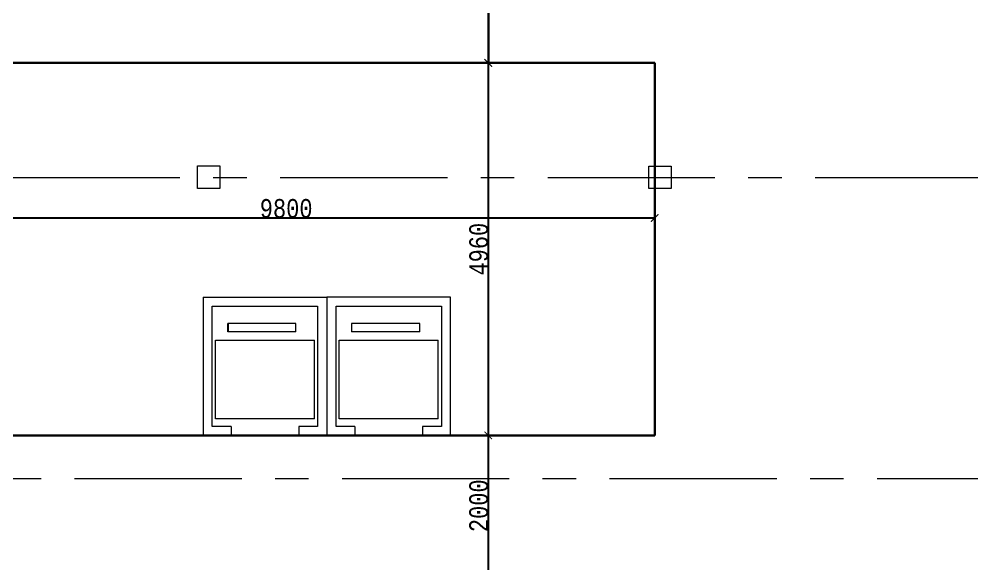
# Model space of a CAD drawing. Header units: millimetres. Extents: x -689206 to 4969298, y -1019800 to 703299.
# Drawn here: x 811638 to 824306, y -631061 to -623815 of the extents above; entities that cross this region are included whole.
import ezdxf

# ---------------------------------------------------------------- set-up
doc = ezdxf.new("R2010")
doc.units = ezdxf.units.MM
doc.linetypes.add('осеваяX2', pattern=[101.6, 63.5, -12.7, 12.7, -12.7])
doc.layers.add('РАЗМЕРЫ', color=7, linetype='Continuous', lineweight=9)
doc.layers.add('стены', color=7, linetype='Continuous', lineweight=20)
doc.styles.add('Аннотативный', font='isocteur.ttf', dxfattribs={"width": 0.7, "height": 250})
doc.dimstyles.new('Аннотативный', dxfattribs={"dimscale": 0, "dimtxt": 250, "dimasz": 100, "dimexe": 1.25, "dimexo": 0.625, "dimtad": 1, "dimdec": 0, "dimtxsty": 'Аннотативный', "dimblk": 'ARCHTICK', "dimcen": 2.5, "dimadec": 0, "dimazin": 0, "dimtfac": 1, "dimtdec": 0, "dimtmove": 0, "dimatfit": 3, "dimfxl": 1, "dimarcsym": 0})

# ---------------------------------------------------------------- blocks, each defined once
blk = doc.blocks.new('_ArchTick')
at = {"color": 0, "linetype": 'ByBlock', "const_width": 0.15}
blk.add_lwpolyline([(-0.5, -0.5), (0.5, 0.5)], dxfattribs=at)
blk = doc.blocks.new('*D4826')
at = {"layer": 'Defpoints', "color": 0, "linetype": 'ByBlock', "lineweight": 5, "transparency": 16777216}
for p in [(810289, -624397), (820089, -624397), (810289, -626461)]:
    blk.add_point(p, dxfattribs=at)
at = {"layer": 'РАЗМЕРЫ', "color": 0, "linetype": 'ByBlock', "lineweight": -2, "transparency": 16777216}
for p, q in [((810289, -624397), (810289, -626462)), ((820089, -624397), (820089, -626462)), ((820089, -626461), (810289, -626461))]:
    blk.add_line(p, q, dxfattribs=at)
at = {"layer": 'РАЗМЕРЫ', "color": 0, "linetype": 'ByBlock', "lineweight": -2, "transparency": 16777216, "xscale": 100, "yscale": 100, "zscale": 100, "rotation": 180}
blk.add_blockref('_ArchTick', (810289, -626461), dxfattribs=at)
at = {"layer": 'РАЗМЕРЫ', "color": 0, "linetype": 'ByBlock', "lineweight": -2, "transparency": 16777216, "xscale": 100, "yscale": 100, "zscale": 100}
blk.add_blockref('_ArchTick', (820089, -626461), dxfattribs=at)
at = {"layer": 'РАЗМЕРЫ', "color": 0, "linetype": 'ByBlock', "lineweight": 5, "transparency": 16777216, "insert": (815189, -626335), "char_height": 250, "attachment_point": 5, "style": 'Аннотативный'}
blk.add_mtext('9800', dxfattribs=at)
blk = doc.blocks.new('*D4827')
at = {"layer": 'Defpoints', "color": 0, "linetype": 'ByBlock', "lineweight": 5, "transparency": 16777216}
for p in [(817207, -617138), (817207, -624397), (817876, -624397)]:
    blk.add_point(p, dxfattribs=at)
at = {"layer": 'РАЗМЕРЫ', "color": 0, "linetype": 'ByBlock', "lineweight": -2, "transparency": 16777216}
for p, q in [((817208, -617138), (817877, -617138)), ((817876, -617138), (817876, -624397)), ((817208, -624397), (817877, -624397))]:
    blk.add_line(p, q, dxfattribs=at)
at = {"layer": 'РАЗМЕРЫ', "color": 0, "linetype": 'ByBlock', "lineweight": -2, "transparency": 16777216, "xscale": 100, "yscale": 100, "zscale": 100}
for p, rotation in [((817876, -617138), 90), ((817876, -624397), 270)]:
    blk.add_blockref('_ArchTick', p, dxfattribs=dict(at, rotation=rotation))
at = {"layer": 'РАЗМЕРЫ', "color": 0, "linetype": 'ByBlock', "lineweight": 5, "transparency": 16777216, "insert": (817750, -620767), "char_height": 250, "attachment_point": 5, "rotation": 90, "style": 'Аннотативный'}
blk.add_mtext('7690', dxfattribs=at)
blk = doc.blocks.new('*D4828')
at = {"layer": 'Defpoints', "color": 0, "linetype": 'ByBlock', "lineweight": 5, "transparency": 16777216}
for p in [(820089, -624397), (817876, -629352), (820089, -629352)]:
    blk.add_point(p, dxfattribs=at)
at = {"layer": 'РАЗМЕРЫ', "color": 0, "linetype": 'ByBlock', "lineweight": -2, "transparency": 16777216}
for p, q in [((820089, -624397), (817874, -624397)), ((817876, -624397), (817876, -629352)), ((820089, -629352), (817874, -629352))]:
    blk.add_line(p, q, dxfattribs=at)
at = {"layer": 'РАЗМЕРЫ', "color": 0, "linetype": 'ByBlock', "lineweight": -2, "transparency": 16777216, "xscale": 100, "yscale": 100, "zscale": 100}
for p, rotation in [((817876, -624397), 90), ((817876, -629352), 270)]:
    blk.add_blockref('_ArchTick', p, dxfattribs=dict(at, rotation=rotation))
at = {"layer": 'РАЗМЕРЫ', "color": 0, "linetype": 'ByBlock', "lineweight": 5, "transparency": 16777216, "insert": (817750, -626875), "char_height": 250, "attachment_point": 5, "rotation": 90, "style": 'Аннотативный'}
blk.add_mtext('4960', dxfattribs=at)
blk = doc.blocks.new('*D4829')
at = {"layer": 'Defpoints', "color": 0, "linetype": 'ByBlock', "lineweight": 5, "transparency": 16777216}
for p in [(817874, -629352), (817876, -631222), (818936, -631222)]:
    blk.add_point(p, dxfattribs=at)
at = {"layer": 'РАЗМЕРЫ', "color": 0, "linetype": 'ByBlock', "lineweight": -2, "transparency": 16777216}
for p, q in [((817875, -629352), (817877, -629352)), ((817876, -629352), (817876, -631222)), ((818935, -631222), (817874, -631222))]:
    blk.add_line(p, q, dxfattribs=at)
at = {"layer": 'РАЗМЕРЫ', "color": 0, "linetype": 'ByBlock', "lineweight": -2, "transparency": 16777216, "xscale": 100, "yscale": 100, "zscale": 100}
for p, rotation in [((817876, -629352), 90), ((817876, -631222), 270)]:
    blk.add_blockref('_ArchTick', p, dxfattribs=dict(at, rotation=rotation))
at = {"layer": 'РАЗМЕРЫ', "color": 0, "linetype": 'ByBlock', "lineweight": 5, "transparency": 16777216, "insert": (817750, -630287), "char_height": 250, "attachment_point": 5, "rotation": 90, "style": 'Аннотативный'}
blk.add_mtext('2000', dxfattribs=at)
blk = doc.blocks.new('*D4830')
at = {"layer": 'Defpoints', "color": 0, "linetype": 'ByBlock', "lineweight": 5, "transparency": 16777216}
for p in [(818846, -622398), (817877, -624397), (818846, -624397)]:
    blk.add_point(p, dxfattribs=at)
at = {"layer": 'РАЗМЕРЫ', "color": 0, "linetype": 'ByBlock', "lineweight": -2, "transparency": 16777216}
for p, q in [((818845, -622398), (817876, -622398)), ((817877, -622398), (817877, -624397)), ((818845, -624397), (817876, -624397))]:
    blk.add_line(p, q, dxfattribs=at)
at = {"layer": 'РАЗМЕРЫ', "color": 0, "linetype": 'ByBlock', "lineweight": -2, "transparency": 16777216, "xscale": 100, "yscale": 100, "zscale": 100}
for p, rotation in [((817877, -622398), 90), ((817877, -624397), 270)]:
    blk.add_blockref('_ArchTick', p, dxfattribs=dict(at, rotation=rotation))
at = {"layer": 'РАЗМЕРЫ', "color": 0, "linetype": 'ByBlock', "lineweight": 5, "transparency": 16777216, "insert": (817751, -623397), "char_height": 250, "attachment_point": 5, "rotation": 90, "style": 'Аннотативный'}
blk.add_mtext('2000', dxfattribs=at)

msp = doc.modelspace()

# ---------------------------------------------------------------- linework, layer by layer
at = {"layer": 'РАЗМЕРЫ', "linetype": 'ByBlock', "lineweight": 30}
for p, q in [((820089.2, -624396.8), (810289.1, -624396.8)), ((820089.2, -629352.4), (820089.2, -624396.8)), ((810289.1, -629352.4), (818414, -629352.4)), ((818414, -629352.4), (820089.2, -629352.4)), ((819700.2, -629352.4), (819673.2, -629352.4))]:
    msp.add_line(p, q, dxfattribs=at)
at = {"layer": 'РАЗМЕРЫ', "linetype": 'ByBlock', "lineweight": 13}
for p, q in [((814086.4, -627514.2), (814086.4, -629354.2)), ((814086.4, -627514.2), (815732, -627514.2)), ((815732, -627514.2), (815732, -629354.2)), ((817372, -627514.2), (815732, -627514.2)), ((817372, -627634.2), (817372, -627514.2)), ((817372, -629354.2), (817372, -627634.2)), ((815318.4, -627974.2), (815318.4, -627864.2)), ((816964, -627974.2), (816964, -627864.2))]:
    msp.add_line(p, q, dxfattribs=at)
at = {"layer": 'РАЗМЕРЫ', "linetype": 'осеваяX2', "lineweight": 5, "ltscale": 35}
msp.add_line((850158.3, -629928.3), (783105.6, -629928.3), dxfattribs=at)
at = {"layer": 'стены', "linetype": 'осеваяX2', "lineweight": 5, "ltscale": 35}
msp.add_line((783105.6, -625920.3), (850158.3, -625920.3), dxfattribs=at)
at = {"layer": 'стены', "color": 18, "lineweight": 13, "true_color": 0x000000}
for p, q in [((814206.4, -629234.2), (814206.4, -627634.2)), ((814206.4, -627634.2), (815606.4, -627634.2)), ((815606.4, -627634.2), (815606.4, -629234.2)), ((815852, -629234.2), (815852, -627634.2)), ((815852, -627634.2), (817252, -627634.2)), ((817252, -627634.2), (817252, -629234.2)), ((815318.4, -627864.2), (814412.4, -627864.2)), ((816964, -627864.2), (816058, -627864.2)), ((816058, -627864.2), (816058, -627974.2)), ((815318.4, -627974.2), (814412.4, -627974.2)), ((816964, -627974.2), (816058, -627974.2)), ((816964, -627974.2), (816761.5, -627974.2)), ((814248.4, -629131.2), (814248.4, -628084.2)), ((814248.4, -628084.2), (815564.4, -628084.2)), ((815564.4, -629131.2), (815564.4, -628084.2)), ((815894, -629131.2), (815894, -628084.2)), ((815894, -628084.2), (817210, -628084.2)), ((817210, -629131.2), (817210, -628084.2)), ((815564.4, -629131.2), (814248.4, -629131.2)), ((817210, -629131.2), (815894, -629131.2)), ((814456.4, -629234.2), (814206.4, -629234.2)), ((814456.4, -629234.2), (814456.4, -629354.2)), ((815606.4, -629234.2), (815356.4, -629234.2)), ((815356.4, -629234.2), (815356.4, -629354.2)), ((815606.4, -629234.2), (815564.4, -629234.2)), ((816102, -629234.2), (815852, -629234.2)), ((816102, -629234.2), (816102, -629354.2)), ((817252, -629234.2), (817002, -629234.2)), ((817002, -629234.2), (817002, -629354.2)), ((817252, -629234.2), (817210, -629234.2))]:
    msp.add_line(p, q, dxfattribs=at)
at = {"layer": 'стены', "color": 18, "lineweight": 25, "true_color": 0x000000}
for p, q in [((814412.4, -627864.2), (814412.4, -627974.2)), ((814067.4, -629354.2), (813697.4, -629354.2)), ((815726.4, -629354.2), (815356.4, -629354.2)), ((816102, -629354.2), (815732, -629354.2)), ((817372, -629354.2), (817002, -629354.2))]:
    msp.add_line(p, q, dxfattribs=at)
at = {"layer": 'стены'}
for points in [[(814008.3, -625768.3), (814308.3, -625768.3), (814308.3, -626068.3), (814008.3, -626068.3)], [(820008.3, -625770.3), (820308.3, -625770.3), (820308.3, -626070.3), (820008.3, -626070.3)]]:
    msp.add_lwpolyline(points, close=True, dxfattribs=at)

# ---------------------------------------------------------------- dimensions: what is measured, and where the dimension line sits
at = {"layer": 'РАЗМЕРЫ', "linetype": 'ByBlock', "lineweight": 5}
for base, p1, p2, text, picture, middle in [((817875.5, -624396.8), (817207.4, -617137.7), (817207.4, -624396.8), '7690', '*D4827', (817749.9, -620767.3)), ((817876.8, -624396.8), (818845.9, -622398), (818845.9, -624396.8), '2000', '*D4830', (817751.1, -623397.4)), ((817875.5, -629352.4), (820089.2, -624396.8), (820089.2, -629352.4), '4960', '*D4828', (817749.9, -626874.6)), ((817875.5, -631222.3), (817874.3, -629352.4), (818935.5, -631222.3), '2000', '*D4829', (817749.9, -630287.3))]:
    dim = msp.add_linear_dim(base=base, p1=p1, p2=p2, angle=90, text=text, dimstyle='Аннотативный', dxfattribs=at)
    dim.commit()
    dim.dimension.update_dxf_attribs({"geometry": picture, "text_midpoint": middle})
dim = msp.add_linear_dim(base=(810289.1, -626460.9), p1=(820089.2, -624396.8), p2=(810289.1, -624396.8), dimstyle='Аннотативный', dxfattribs=at)
dim.commit()
dim.dimension.update_dxf_attribs({"geometry": '*D4826', "text_midpoint": (815189.1, -626335.3)})

doc.saveas('drawing.dxf')
